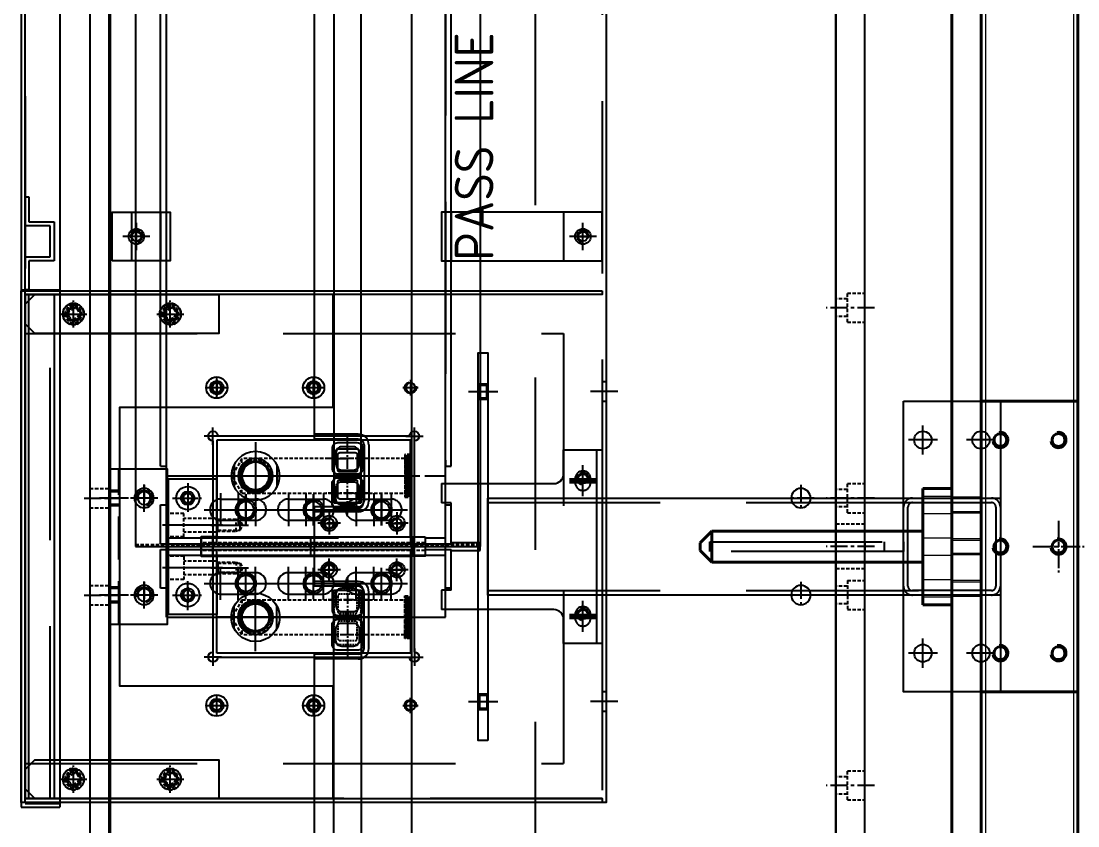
# Model space of a CAD drawing. Header units: millimetres. Extents: x 4969 to 37601, y -771 to 6478.
# Drawn here: x 12666 to 13211, y 1672 to 2087 of the extents above; entities that cross this region are included whole.
import ezdxf

# ---------------------------------------------------------------- set-up
doc = ezdxf.new("R2010")
doc.units = ezdxf.units.MM
doc.header["$LTSCALE"] = 7
doc.header["$MEASUREMENT"] = 0
for name, pattern in [('CENTER', [2, 1.25, -0.25, 0.25, -0.25]), ('CENTER1', [13, 10, -1, 1, -1]), ('CENTER2', [1.125, 0.75, -0.125, 0.125, -0.125]), ('CENTERX2', [101.6, 63.5, -12.7, 12.7, -12.7]), ('CHAIN', [0.3543, 0.2362, -0.0295, 0.0591, -0.0295]), ('HIDDEN', [0.375, 0.25, -0.125]), ('HIDDEN2', [4.7625, 3.175, -1.5875]), ('HIDDENX2', [19.05, 12.7, -6.35])]:
    doc.linetypes.add(name, pattern=pattern)
doc.layers.get('0').update_dxf_attribs({"linetype": 'CONTINUOUS'})
doc.layers.add('CENTER', color=1, linetype='CENTER1')
doc.layers.add('THIN', color=3, linetype='CONTINUOUS')
for name, color, linetype, lineweight in [('가려진 것(ISO)', 2, 'CONTINUOUS', 18), ('가시적인 것(ISO)', 3, 'CONTINUOUS', 40), ('가시적인 좁은 것(ISO)', 3, 'CONTINUOUS', 35), ('중심 표식(ISO)', 1, 'CONTINUOUS', 25)]:
    doc.layers.add(name, color=color, linetype=linetype, lineweight=lineweight)
doc.styles.get("Standard").update_dxf_attribs({"font": 'ISOCP'})
doc.dimstyles.new('PS-20', dxfattribs={"dimscale": 20, "dimtxt": 3.2, "dimasz": 2.5, "dimexe": 2, "dimexo": 2.5, "dimgap": 2, "dimtad": 1, "dimtoh": 1, "dimrnd": 0.05, "dimzin": 12, "dimdsep": 46, "dimtxsty": 'Standard', "dimcen": 0, "dimclrt": 2, "dimazin": 3, "dimtfac": 1, "dimtofl": 0, "dimtmove": 0, "dimatfit": 3, "dimfxl": 0, "dimtolj": 1, "dimtzin": 0, "dimarcsym": 0})

# ---------------------------------------------------------------- blocks, each defined once
blk = doc.blocks.new('A$C788E7277')
at = {"color": 1, "linetype": 'CENTER'}
for p, q in [((-519, 13), (-519, -5)), ((-469, 13), (-469, -5))]:
    blk.add_line(p, q, dxfattribs=at)
at = {"color": 2, "linetype": 'HIDDEN'}
for p, q in [((-524, 10), (-524, 0)), ((-514, 10), (-514, 0)), ((-474, 10), (-474, 0)), ((-464, 10), (-464, 0))]:
    blk.add_line(p, q, dxfattribs=at)
blk.add_lwpolyline([(-988, 10), (0, 10), (0, 0), (-988, 0), (-988, 10)])
blk = doc.blocks.new('A$C51A44828')
at = {"color": 1, "linetype": 'CENTER'}
for p, q in [((-25, 350.15), (-25, 363.85)), ((25, 350.15), (25, 363.85)), ((-31.85, 357), (-18.15, 357)), ((18.15, 357), (31.85, 357)), ((-25, 11.15), (-25, 24.85)), ((25, 11.15), (25, 24.85)), ((-31.85, 18), (-18.15, 18)), ((18.15, 18), (31.85, 18))]:
    blk.add_line(p, q, dxfattribs=at)
at = {"color": 1}
for p, q in [((-57, 317.02), (-57, 325.98)), ((57, 317.02), (57, 325.98)), ((-52.52, 321.5), (-61.48, 321.5)), ((52.52, 321.5), (61.48, 321.5)), ((-57, 221.98), (-57, 213.02)), ((57, 221.98), (57, 213.02)), ((-52.52, 217.5), (-61.48, 217.5)), ((52.52, 217.5), (61.48, 217.5))]:
    blk.add_line(p, q, dxfattribs=at)
at = {"color": 6}
blk.add_lwpolyline([(-494, 374.5), (494, 374.5), (494, 0), (-494, 0)], close=True, dxfattribs=at)
for points in [[(-57, 220), (-57, 319)], [(-54.5, 321.5), (54.5, 321.5)], [(57, 319), (57, 220)], [(54.5, 217.5), (-54.5, 217.5)]]:
    blk.add_lwpolyline(points, dxfattribs=at)
for centre in [(-25, 357), (25, 357), (-25, 18), (25, 18)]:
    blk.add_circle(centre, 5, dxfattribs=at)
for centre in [(-25, 334.5), (25, 334.5), (-82, 319.5), (82, 319.5), (-82, 269.5), (82, 269.5), (-82, 219.5), (82, 219.5)]:
    blk.add_circle(centre, 2.46)
for centre, start, end in [((-57, 321.5), 0, 270), ((57, 321.5), 270, 180), ((-57, 217.5), 90, 0), ((57, 217.5), 180, 90)]:
    blk.add_arc(centre, 2.5, start, end, dxfattribs=at)
at = {"layer": 'CENTER'}
for p, q in [((-25, 338.5), (-25, 330.5)), ((25, 338.5), (25, 330.5)), ((-29, 334.5), (-21, 334.5)), ((21, 334.5), (29, 334.5)), ((-82, 323.5), (-82, 315.5)), ((82, 323.5), (82, 315.5)), ((-86, 319.5), (-78, 319.5)), ((86, 319.5), (78, 319.5)), ((-82, 273.5), (-82, 265.5)), ((82, 273.5), (82, 265.5)), ((-86, 269.5), (-78, 269.5)), ((86, 269.5), (78, 269.5)), ((-86, 219.5), (-78, 219.5)), ((-82, 223.5), (-82, 215.5)), ((86, 219.5), (78, 219.5)), ((82, 223.5), (82, 215.5))]:
    blk.add_line(p, q, dxfattribs=at)
at = {"layer": 'THIN'}
for centre, start, end in [((-25, 334.5), 255, 165), ((25, 334.5), 255, 165), ((-82, 319.5), 255, 165), ((82, 319.5), 15, 285), ((-82, 269.5), 255, 165), ((82, 269.5), 15, 285), ((-82, 219.5), 255, 165), ((82, 219.5), 15, 285)]:
    blk.add_arc(centre, 3, start, end, dxfattribs=at)
blk = doc.blocks.new('A$C0FCD258F')
blk.add_blockref('A$C51A44828', (0, -321.5))
blk = doc.blocks.new('A$C751B6DB3')
at = {"color": 1, "linetype": 'CENTER'}
for p, q in [((369.75, -20), (369.75, 5)), ((468, -20), (468, 5)), ((493, -20), (493, 5)), ((518, -20), (518, 5)), ((616.25, -20), (616.25, 5))]:
    blk.add_line(p, q, dxfattribs=at)
at = {"color": 2, "linetype": 'HIDDEN'}
for p, q in [((463.5, -6), (463.5, 0)), ((472.5, -6), (472.5, 0)), ((513.5, -6), (513.5, 0)), ((522.5, -6), (522.5, 0)), ((365.25, -6), (365.25, 0)), ((374.25, -6), (374.25, 0)), ((481.5, -15), (481.5, 0)), ((504.5, -15), (504.5, 0)), ((611.75, -6), (611.75, 0)), ((620.75, -6), (620.75, 0)), ((362.25, -6), (362.25, -15)), ((377.25, -6), (362.25, -6)), ((377.25, -6), (377.25, -15)), ((460.5, -6), (460.5, -15)), ((475.5, -6), (460.5, -6)), ((475.5, -6), (475.5, -15)), ((510.5, -6), (510.5, -15)), ((510.5, -6), (525.5, -6)), ((525.5, -6), (525.5, -15)), ((608.75, -6), (608.75, -15)), ((623.75, -6), (608.75, -6)), ((623.75, -6), (623.75, -15))]:
    blk.add_line(p, q, dxfattribs=at)
at = {"color": 4}
blk.add_lwpolyline([(0, 0), (986, 0), (986, -15), (0, -15), (0, 0)], dxfattribs=at)
blk = doc.blocks.new('A$C52045F05')
at = {"linetype": 'HIDDEN'}
h = blk.add_hatch(dxfattribs=at)
h.set_pattern_fill('ANSI31', color=2, scale=0.09)
h.set_pattern_definition([(45, (-645.3206, 535.42103), (-0.20205576, 0.20205576), [])])
h.paths.add_polyline_path([(-53, -27.12), (-31.5, -27.12), (-31.5, -30.12), (-53, -30.12)])
at = {"color": 2, "linetype": 'HIDDEN'}
for p, q in [((-51.25, 56.88), (-42.25, 62.08)), ((-33.25, 56.88), (-42.25, 62.08)), ((-51.25, -27.12), (-51.25, 56.88)), ((-33.25, 56.88), (-51.25, 56.88)), ((-33.25, 56.88), (-33.25, -27.12)), ((-13.75, 59.88), (-19.75, 59.88)), ((-14.29, 57.88), (-19.21, 57.88)), ((-53.25, -30.12), (-53.25, -27.12)), ((-53.25, -27.12), (-31.25, -27.12)), ((-31.25, -27.12), (-31.25, -30.12))]:
    blk.add_line(p, q, dxfattribs=at)
at = {"color": 1, "linetype": 'CENTER2'}
for p, q in [((-42.25, 64.04), (-42.25, -34.91)), ((-53.44, 49.88), (-31.06, 49.88))]:
    blk.add_line(p, q, dxfattribs=at)
at = {"linetype": 'CENTER2'}
for p, q in [((-51.25, -8.62), (-51.25, 13.38)), ((-33.25, -8.62), (-33.25, 13.38)), ((-22.25, 2.38), (-62.25, 2.38))]:
    blk.add_line(p, q, dxfattribs=at)
at = {"color": 1}
blk.add_lwpolyline([(-60.75, 69.88), (-10.75, 69.88), (-10.75, -30.12), (-60.75, -30.12)], close=True, dxfattribs=at)
at = {"color": 2, "linetype": 'HIDDEN'}
for points in [[(-19.21, 58.95), (-19.75, 59.88), (-19.75, 69.88)], [(-13.75, 69.88), (-14.29, 69.34), (-19.21, 69.34), (-19.75, 69.88)], [(-14.29, 69.34), (-14.29, 57.88), (-16.75, 56.46), (-19.21, 57.88), (-19.21, 69.34)], [(-13.75, 69.88), (-13.75, 59.88), (-14.29, 58.95)], [(-53, -30.12), (-53, -27.12), (-31.5, -27.12), (-31.5, -30.12)]]:
    blk.add_lwpolyline(points, dxfattribs=at)
at = {"color": 1}
for points in [[(-56.25, 10.38), (-46.25, 10.38, -0.414214), (-43.25, 7.38), (-43.25, -2.62, -0.414214), (-46.25, -5.62), (-56.25, -5.62, -0.414214), (-59.25, -2.62), (-59.25, 7.38, -0.414214)], [(-54.25, 8.38), (-48.25, 8.38, -0.414214), (-45.25, 5.38), (-45.25, -0.62, -0.414214), (-48.25, -3.62), (-54.25, -3.62, -0.414214), (-57.25, -0.62), (-57.25, 5.38, -0.414214)], [(-28.25, 10.38), (-38.25, 10.38, 0.414214), (-41.25, 7.38), (-41.25, -2.62, 0.414214), (-38.25, -5.62), (-28.25, -5.62, 0.414214), (-25.25, -2.62), (-25.25, 7.38, 0.414214)], [(-30.25, 8.38), (-36.25, 8.38, 0.414214), (-39.25, 5.38), (-39.25, -0.62, 0.414214), (-36.25, -3.62), (-30.25, -3.62, 0.414214), (-27.25, -0.62), (-27.25, 5.38, 0.414214)]]:
    blk.add_lwpolyline(points, format="xyb", close=True, dxfattribs=at)
for radius in [9, 7]:
    blk.add_circle((-42.25, 49.88), radius, dxfattribs=at)
for centre, radius in [((-24.75, 54.88), 4.19), ((-24.75, 19.88), 4.19), ((-17.75, 11.88), 2.46), ((-24.75, -15.12), 4.19), ((-17.75, -23.12), 2.46)]:
    blk.add_circle(centre, radius)
at = {"layer": 'CENTER'}
for p, q in [((-16.75, 72.88), (-16.75, 53.46)), ((-24.75, 62.97), (-24.75, 46.8)), ((-32.84, 54.88), (-16.67, 54.88)), ((-24.75, 27.97), (-24.75, 11.8)), ((-32.84, 19.88), (-16.67, 19.88)), ((-17.75, 16.48), (-17.75, 7.29)), ((-22.35, 11.88), (-13.16, 11.88)), ((-24.75, -7.03), (-24.75, -23.2)), ((-32.84, -15.12), (-16.67, -15.12)), ((-17.75, -18.52), (-17.75, -27.71)), ((-22.35, -23.12), (-13.16, -23.12))]:
    blk.add_line(p, q, dxfattribs=at)
at = {"layer": 'THIN'}
for centre, radius in [((-24.75, 54.88), 5), ((-24.75, 19.88), 5), ((-17.75, 11.88), 3), ((-24.75, -15.12), 5), ((-17.75, -23.12), 3)]:
    blk.add_arc(centre, radius, 255, 165, dxfattribs=at)
blk = doc.blocks.new('A$C499A4E3C')
at = {"color": 1}
for p, q in [((-29.15, 36.99), (-17.28, 36.99)), ((-29.15, 14.99), (-17.28, 14.99))]:
    blk.add_line(p, q, dxfattribs=at)
for radius in [12.5, 7]:
    blk.add_circle((-23.22, 25.99), radius, dxfattribs=at)
at = {"color": 2, "linetype": 'HIDDEN'}
blk.add_circle((-23.22, 25.99), 8.5, dxfattribs=at)
blk.add_circle((-23.22, 25.99), 7.61)
at = {"layer": 'CENTER'}
for p, q in [((-23.22, 43.45), (-23.22, 8.53)), ((-40.68, 25.99), (-5.76, 25.99))]:
    blk.add_line(p, q, dxfattribs=at)
at = {"layer": 'THIN'}
blk.add_arc((-23.22, 25.99), 8.33, 255, 165, dxfattribs=at)
blk = doc.blocks.new('A$C6FE2541F')
for name, p in [('A$C52045F05', (-22.1, -9.23)), ('A$C499A4E3C', (-41.14, 14.66))]:
    blk.add_blockref(name, p)
blk = doc.blocks.new('A$C700F2E09')
blk.add_line((-9.5, -59.5), (-9.5, -66.68))
at = {"color": 1}
for p, q in [((-491, -60.5), (-77.5, -60.5)), ((-77.5, -60.5), (-77.5, -74.5)), ((-77.5, -60.5), (-77.5, -74.5)), ((389, -60.5), (-32.5, -60.5)), ((-77.5, -74.5), (-491, -74.5)), ((-32.5, -74.5), (389, -74.5))]:
    blk.add_line(p, q, dxfattribs=at)
at = {"color": 2}
blk.add_line((-32.5, -60.5), (-32.5, -74.5), dxfattribs=at)
at = {"color": 2, "linetype": 'HIDDEN', "ltscale": 0.5}
for points in [[(-102.5, -74.5), (-94.5, -74.5, 0.414214), (-91.5, -71.5), (-91.5, -63.5, 0.414214), (-94.5, -60.5), (-102.5, -60.5, 0.414214), (-105.5, -63.5), (-105.5, -71.5, 0.414214)], [(-102.5, -72.5), (-94.5, -72.5, 0.414214), (-93.5, -71.5), (-93.5, -63.5, 0.414214), (-94.5, -62.5), (-102.5, -62.5, 0.414214), (-103.5, -63.5), (-103.5, -71.5, 0.414214)], [(-88.5, -74.5), (-80.5, -74.5, 0.414214), (-77.5, -71.5), (-77.5, -63.5, 0.414214), (-80.5, -60.5), (-88.5, -60.5, 0.414214), (-91.5, -63.5), (-91.5, -71.5, 0.414214)], [(-88.5, -72.5), (-80.5, -72.5, 0.414214), (-79.5, -71.5), (-79.5, -63.5, 0.414214), (-80.5, -62.5), (-88.5, -62.5, 0.414214), (-89.5, -63.5), (-89.5, -71.5, 0.414214)]]:
    blk.add_lwpolyline(points, format="xyb", close=True, dxfattribs=at)
at = {"color": 2}
for points in [[(-21.5, -74.5), (-29.5, -74.5, -0.414214), (-32.5, -71.5), (-32.5, -63.5, -0.414214), (-29.5, -60.5), (-21.5, -60.5, -0.414214), (-18.5, -63.5), (-18.5, -71.5, -0.414214)], [(-21.5, -72.5), (-29.5, -72.5, -0.414214), (-30.5, -71.5), (-30.5, -63.5, -0.414214), (-29.5, -62.5), (-21.5, -62.5, -0.414214), (-20.5, -63.5), (-20.5, -71.5, -0.414214)], [(-7.5, -74.5), (-15.5, -74.5, -0.414214), (-18.5, -71.5), (-18.5, -63.5, -0.414214), (-15.5, -60.5), (-7.5, -60.5, -0.414214), (-4.5, -63.5), (-4.5, -71.5, -0.414214)], [(-7.5, -72.5), (-15.5, -72.5, -0.414214), (-16.5, -71.5), (-16.5, -63.5, -0.414214), (-15.5, -62.5), (-7.5, -62.5, -0.414214), (-6.5, -63.5), (-6.5, -71.5, -0.414214)]]:
    blk.add_lwpolyline(points, format="xyb", close=True, dxfattribs=at)
blk.add_blockref('A$C6FE2541F', (-27.14, -60.65))
at = {"xscale": -1}
blk.add_blockref('A$C6FE2541F', (-82.86, -60.65), dxfattribs=at)
blk = doc.blocks.new('A$C747C390F')
at = {"color": 1}
for p, q in [((-6, -20), (-6, 11)), ((16, -20), (16, 11))]:
    blk.add_line(p, q, dxfattribs=at)
at = {"color": 1, "linetype": 'CENTER2'}
for p, q in [((-20, 5.78), (-20, -9.78)), ((30, 5.78), (30, -9.78)), ((-27.78, -2), (-12.22, -2)), ((37.78, -2), (22.22, -2))]:
    blk.add_line(p, q, dxfattribs=at)
at = {"linetype": 'HIDDEN'}
for p, q in [((-12, 0), (-12, 8)), ((0, 0), (0, 8)), ((10, 0), (10, 8)), ((22, 0), (22, 8)), ((0, 0), (-12, 0)), ((-9.5, -17), (-9.5, 0)), ((-2.5, -17), (-2.5, 0)), ((10, 0), (22, 0)), ((12.5, -17), (12.5, 0)), ((19.5, -17), (19.5, 0))]:
    blk.add_line(p, q, dxfattribs=at)
at = {"color": 2}
blk.add_lwpolyline([(40, -17), (10, -17), (10, -9), (0, -9), (0, -17), (-30, -17), (-30, 8), (40, 8)], close=True, dxfattribs=at)
for centre, radius in [((-20, -2), 6), ((-20, -2), 3.5), ((30, -2), 6), ((30, -2), 3.5)]:
    blk.add_circle(centre, radius, dxfattribs=at)
blk = doc.blocks.new('A$C012B6043')
at = {"color": 2, "linetype": 'HIDDEN2'}
for p, q in [((-61.21, 29.26), (18.79, 29.26)), ((-50.21, 29.26), (-50.21, 24.26)), ((-49.53, 29.26), (-49.53, 24.26)), ((-42.88, 29.26), (-42.88, 24.26)), ((-42.21, 29.26), (-42.21, 24.26)), ((-0.21, 29.26), (-0.21, 24.26)), ((0.47, 29.26), (0.47, 24.26)), ((7.12, 29.26), (7.12, 24.26)), ((7.79, 29.26), (7.79, 24.26))]:
    blk.add_line(p, q, dxfattribs=at)
blk.add_lwpolyline([(-61.21, 24.26), (-61.21, 54.26), (18.79, 54.26), (18.79, 24.26), (-61.21, 24.26)])
for centre in [(-46.21, 42.26), (3.79, 42.26)]:
    blk.add_circle(centre, 3.32)
at = {"layer": 'CENTER'}
for p, q in [((-46.21, 49.28), (-46.21, 35.23)), ((3.79, 49.28), (3.79, 35.23)), ((-53.23, 42.26), (-39.18, 42.26)), ((-3.23, 42.26), (10.82, 42.26)), ((-46.21, 34.26), (-46.21, 19.26)), ((3.79, 34.26), (3.79, 19.26))]:
    blk.add_line(p, q, dxfattribs=at)
at = {"layer": 'THIN'}
for centre in [(-46.21, 42.26), (3.79, 42.26)]:
    blk.add_arc(centre, 4, 255, 165, dxfattribs=at)
blk = doc.blocks.new('A$C290D6BCE')
at = {"color": 2, "linetype": 'HIDDEN'}
for p, q in [((-7, 0), (-7, 115.5)), ((-3, 0), (-3, 115.5))]:
    blk.add_line(p, q, dxfattribs=at)
at = {"color": 6}
for p, q in [((-10, 109.5), (0, 109.5)), ((-10, 59), (0, 59)), ((-10, 6), (0, 6))]:
    blk.add_line(p, q, dxfattribs=at)
blk.add_lwpolyline([(0, 0), (-10, 0), (-10, 115.5), (0, 115.5)], close=True, dxfattribs=at)
blk = doc.blocks.new('A$C31207C78')
at = {"color": 2}
for p, q in [((-58, 27.5), (-58, 50)), ((-55.5, 27.5), (-55.5, 50)), ((-20.5, 27.5), (-20.5, 50)), ((-18, 27.5), (-18, 50)), ((18, 27.5), (18, 50)), ((20.5, 27.5), (20.5, 50)), ((55.5, 27.5), (55.5, 50)), ((58, 27.5), (58, 50)), ((-52.5, 24.5), (-23.5, 24.5)), ((-52.5, 22), (-23.5, 22)), ((52.5, 24.5), (23.5, 24.5)), ((52.5, 22), (23.5, 22))]:
    blk.add_line(p, q, dxfattribs=at)
at = {"color": 1, "linetype": 'CENTER2'}
for p, q in [((-12, 36.71), (-12, 48.29)), ((12, 36.71), (12, 48.29)), ((-17.79, 42.5), (-6.21, 42.5)), ((17.79, 42.5), (6.21, 42.5)), ((-12, 1.71), (-12, 13.29)), ((12, 1.71), (12, 13.29)), ((-17.79, 7.5), (-6.21, 7.5)), ((17.79, 7.5), (6.21, 7.5))]:
    blk.add_line(p, q, dxfattribs=at)
at = {"color": 2}
for points in [[(55.5, 50), (479, 50), (479, 0), (-479, 0), (-479, 50), (-55.5, 50)], [(-20.5, 50), (20.5, 50)]]:
    blk.add_lwpolyline(points, dxfattribs=at)
for centre in [(-12, 42.5), (12, 42.5), (-12, 7.5), (12, 7.5)]:
    blk.add_circle(centre, 4, dxfattribs=at)
for centre, radius, start, end in [((-52.5, 27.5), 5.5, 180, 270), ((-52.5, 27.5), 3, 180, 270), ((-23.5, 27.5), 3, 270, 0), ((-23.5, 27.5), 5.5, 270, 0), ((23.5, 27.5), 5.5, 180, 270), ((23.5, 27.5), 3, 180, 270), ((52.5, 27.5), 3, 270, 0), ((52.5, 27.5), 5.5, 270, 0)]:
    blk.add_arc(centre, radius, start, end, dxfattribs=at)
blk = doc.blocks.new('A$C0F29634D')
at = {"color": 1, "linetype": 'CENTERX2'}
blk.add_line((-1028, 170), (42, 170), dxfattribs=at)
at = {"xscale": -1}
for name, p in [('A$C788E7277', (-987, 390)), ('A$C0FCD258F', (-493, 336.5)), ('A$C751B6DB3', (0, 15))]:
    blk.add_blockref(name, p, dxfattribs=at)
at = {"xscale": -1, "rotation": 180}
blk.add_blockref('A$C012B6043', (-471.79, 414.26), dxfattribs=at)
for name, p in [('A$C747C390F', (-498, 351.5)), ('A$C290D6BCE', (-488, 227)), ('A$C700F2E09', (-438, 334.5)), ('A$C31207C78', (-493, 234))]:
    blk.add_blockref(name, p)
at = {"color": 2, "insert": (-286.58, 201.66), "char_height": 20, "attachment_point": 5}
blk.add_mtext('\\A1;PASS LINE', dxfattribs=at)
blk = doc.blocks.new('A$C2FB407A4')
at = {"color": 3}
for p, q in [((-17.5, 111), (-17.5, -33)), ((-17.5, 111), (722, 111)), ((-2.5, 114), (17.5, 114)), ((-2.5, 111), (-2.5, 114)), ((14.5, 111), (14.5, -33)), ((17.5, 114), (17.5, 111)), ((60.5, 114), (722, 114)), ((60.5, 114), (60.5, 111)), ((-17.5, -33), (722, -33)), ((-2.5, -36), (-2.5, -33)), ((-2.5, -36), (17.5, -36)), ((17.5, -33), (17.5, -36)), ((60.5, -33), (60.5, -36)), ((60.5, -36), (722, -36))]:
    blk.add_line(p, q, dxfattribs=at)
at = {"color": 2, "linetype": 'HIDDENX2'}
blk.add_line((17.5, 111), (17.5, -33), dxfattribs=at)
at = {"color": 1, "linetype": 'CENTER1'}
for p, q in [((0, 91.5), (0, 56.5)), ((-8.5, 83), (8.5, 83)), ((-8.5, 74), (8.5, 74)), ((-8.5, 65), (8.5, 65)), ((0, 56.5), (0, 21.5)), ((-8.5, 48), (8.5, 48)), ((-8.5, 39), (8.5, 39)), ((-8.5, 30), (8.5, 30)), ((0, 21.5), (0, -13.5)), ((-8.5, 13), (8.5, 13)), ((-8.5, 4), (8.5, 4)), ((-8.5, -5), (8.5, -5))]:
    blk.add_line(p, q, dxfattribs=at)
at = {"color": 3}
for points in [[(-5.5, 83), (-5.5, 65, 1), (5.5, 65), (5.5, 83, 1)], [(5.5, 30), (5.5, 48, 1), (-5.5, 48), (-5.5, 30, 1)], [(-5.5, 13), (-5.5, -5, 1), (5.5, -5), (5.5, 13, 1)]]:
    blk.add_lwpolyline(points, format="xyb", close=True, dxfattribs=at)
blk = doc.blocks.new('A$C202F4CE2')
at = {"color": 1}
for p, q in [((-720, 135), (-700, 135)), ((-720, 135), (-720, -15)), ((-717, 132), (-680, 132)), ((-700, 135), (-700, 132)), ((-680, 135), (-680, 132)), ((-680, 135), (-143.5, 135)), ((-720, -15), (-700, -15)), ((-717, -12), (-680, -12)), ((-700, -12), (-700, -15)), ((-680, -12), (-680, -15)), ((-680, -15), (-143.5, -15))]:
    blk.add_line(p, q, dxfattribs=at)
at = {"color": 2, "linetype": 'HIDDENX2'}
for p, q in [((-717, 132), (-717, -12)), ((-685, 132), (-685, -12)), ((-680, 132), (-143.5, 132)), ((-702.5, 112.5), (-702.5, 77.5)), ((-694, 104), (-711, 104)), ((-694, 95), (-711, 95)), ((-694, 86), (-711, 86)), ((-702.5, 77.5), (-702.5, 42.5)), ((-694, 69), (-711, 69)), ((-694, 60), (-711, 60)), ((-694, 51), (-711, 51)), ((-702.5, 42.5), (-702.5, 7.5)), ((-694, 34), (-711, 34)), ((-694, 25), (-711, 25)), ((-694, 16), (-711, 16)), ((-143.5, -12), (-680, -12))]:
    blk.add_line(p, q, dxfattribs=at)
for points in [[(-697, 104), (-697, 86, -1), (-708, 86), (-708, 104, -1)], [(-708, 51), (-708, 69, -1), (-697, 69), (-697, 51, -1)], [(-697, 34), (-697, 16, -1), (-708, 16), (-708, 34, -1)]]:
    blk.add_lwpolyline(points, format="xyb", close=True, dxfattribs=at)
blk = doc.blocks.new('A$C351208BA')
at = {"color": 2, "linetype": 'HIDDEN'}
for p, q in [((0, -7), (0, 7)), ((7, 0), (-7, 0))]:
    blk.add_line(p, q, dxfattribs=at)
for radius in [5.5, 4.4, 3.9, 3]:
    blk.add_circle((0, 0), radius, dxfattribs=at)
blk.add_arc((0, 0), 2.5, 180, 90, dxfattribs=at)
blk = doc.blocks.new('A$C0C782F72')
at = {"color": 2, "linetype": 'HIDDENX2'}
for p, q in [((-1562, 2), (-1562, 300)), ((-1544, 300), (-1544, 22)), ((-1322, 300), (-1322, 22)), ((-1322, 22), (-1544, 22)), ((-1469, 19), (-1469, 5)), ((-1468, 19), (-1468, 5)), ((-1467, 19), (-1467, 5)), ((-1399, 19), (-1399, 5)), ((-1398, 19), (-1398, 5)), ((-1397, 19), (-1397, 5)), ((-1476, 12), (-1460, 12)), ((-1406, 12), (-1390, 12)), ((-2, 2), (-1562, 2)), ((-1517, 2), (-1517, 0)), ((-1507, 0), (-1507, 2)), ((-1357, 2), (-1357, 0)), ((-1347, 0), (-1347, 2))]:
    blk.add_line(p, q, dxfattribs=at)
at = {"color": 1, "linetype": 'CENTER1'}
for p, q in [((-1272, 235.5), (-1272, 249.5)), ((-1279, 242.5), (-1265, 242.5)), ((-1272, 5), (-1272, 19)), ((-1279, 12), (-1265, 12)), ((-1512, -6), (-1512, 8)), ((-1352, -6), (-1352, 8))]:
    blk.add_line(p, q, dxfattribs=at)
at = {"color": 4}
blk.add_lwpolyline([(-1564, 300), (0, 300), (0, 0), (-1564, 0)], close=True, dxfattribs=at)
at = {"color": 2, "linetype": 'HIDDENX2'}
for points in [[(-1467, 8, 1), (-1467, 16), (-1469, 16, 1), (-1469, 8)], [(-1399, 16, 1), (-1399, 8), (-1397, 8, 1), (-1397, 16)]]:
    blk.add_lwpolyline(points, format="xyb", close=True, dxfattribs=at)
at = {"color": 4}
for centre in [(-1272, 242.5), (-1272, 12)]:
    blk.add_circle(centre, 4, dxfattribs=at)
at = {"xscale": -1, "rotation": 270}
for p in [(-1552, 275), (-1312, 275), (-1552, 225), (-1312, 225)]:
    blk.add_blockref('A$C351208BA', p, dxfattribs=at)
blk = doc.blocks.new('A$C709108D0')
at = {"linetype": 'HIDDENX2'}
for p, q in [((12.5, 0), (-12.5, 0)), ((12.5, -15), (-12.5, -15)), ((12.5, -58), (-12.5, -58))]:
    blk.add_line(p, q, dxfattribs=at)
at = {"color": 2}
blk.add_lwpolyline([(-12.5, -78), (12.5, -78), (12.5, 5), (-12.5, 5)], close=True, dxfattribs=at)
blk.add_circle((0, -68), 2.46)
at = {"layer": 'CENTER'}
for p, q in [((0, -65), (0, -71)), ((-3, -68), (3, -68))]:
    blk.add_line(p, q, dxfattribs=at)
at = {"layer": 'THIN'}
blk.add_arc((0, -68), 3, 255, 165, dxfattribs=at)
blk = doc.blocks.new('A$C61F96536')
at = {"linetype": 'HIDDENX2'}
for p, q in [((12.5, 15), (-12.5, 15)), ((12.5, 0), (-12.5, 0))]:
    blk.add_line(p, q, dxfattribs=at)
at = {"color": 2}
blk.add_lwpolyline([(-12.5, 25), (12.5, 25), (12.5, -5), (-12.5, -5)], close=True, dxfattribs=at)
blk.add_circle((0, 12.5), 2.46)
at = {"layer": 'CENTER'}
for p, q in [((-3, 12.5), (3, 12.5)), ((0, 9.5), (0, 15.5))]:
    blk.add_line(p, q, dxfattribs=at)
at = {"layer": 'THIN'}
blk.add_arc((0, 12.5), 3, 195, 105, dxfattribs=at)
blk = doc.blocks.new('A$C131606D5')
at = {"color": 2}
for p, q in [((-82.5, 25), (-82.5, 83)), ((-72.5, 83), (-82.5, 83)), ((-72.5, 78), (-72.5, 83)), ((-27.5, 78), (-27.5, 83)), ((-17.5, 83), (-27.5, 83)), ((-17.5, 83), (-17.5, 25)), ((-72.5, 78), (-52, 78)), ((-52, 78), (-52, 63)), ((-48, 63), (-48, 78)), ((-48, 78), (-27.5, 78)), ((-52, 63), (-48, 63)), ((-100, 0), (-100, 20)), ((-100, 20), (-87.5, 20)), ((-12.5, 20), (0, 20)), ((0, 20), (0, 0)), ((0, 3), (-100, 3)), ((0, 0), (-100, 0))]:
    blk.add_line(p, q, dxfattribs=at)
for centre in [(-85, 10), (-15, 10)]:
    blk.add_circle(centre, 2.46)
for centre, start, end in [((-87.5, 25), 270, 0), ((-12.5, 25), 180, 270)]:
    blk.add_arc(centre, 5, start, end, dxfattribs=at)
at = {"layer": 'CENTER'}
for p, q in [((-85, 13), (-85, 7)), ((-15, 13), (-15, 7)), ((-88, 10), (-82, 10)), ((-18, 10), (-12, 10))]:
    blk.add_line(p, q, dxfattribs=at)
at = {"layer": 'THIN'}
for centre in [(-85, 10), (-15, 10)]:
    blk.add_arc(centre, 3, 255, 165, dxfattribs=at)
blk = doc.blocks.new('A$C42F36647')
at = {"color": 242}
blk.add_lwpolyline([(-260, -5), (-260, -159), (-202, -159), (-202, -49), (-58, -49), (-58, -159), (0, -159), (0, -5), (-5, 0), (-255, 0)], close=True, dxfattribs=at)
for centre, radius in [((-212, -99), 5.5), ((-212, -99), 3.5), ((-48, -99), 5.5), ((-48, -99), 3.5), ((-212, -149), 5.5), ((-212, -149), 3.5), ((-48, -149), 5.5), ((-48, -149), 3.5)]:
    blk.add_circle(centre, radius, dxfattribs=at)
at = {"layer": 'CENTER'}
for p, q in [((-212, -93.5), (-212, -104.5)), ((-48, -93.5), (-48, -104.5)), ((-217.5, -99), (-206.5, -99)), ((-53.5, -99), (-42.5, -99)), ((-212, -143.5), (-212, -154.5)), ((-48, -143.5), (-48, -154.5)), ((-217.5, -149), (-206.5, -149)), ((-53.5, -149), (-42.5, -149))]:
    blk.add_line(p, q, dxfattribs=at)
blk = doc.blocks.new('A$C033A14B0')
at = {"color": 30}
blk.add_lwpolyline([(-5, 25), (5, 25), (10, 20), (10, -75), (-10, -75), (-10, 20)], close=True, dxfattribs=at)
for centre, radius in [((0, 0), 5.5), ((0, 0), 3.5), ((0, -50), 5.5), ((0, -50), 3.5)]:
    blk.add_circle(centre, radius, dxfattribs=at)
at = {"layer": 'CENTER'}
for p, q in [((0, 5.5), (0, -5.5)), ((-5.5, 0), (5.5, 0)), ((0, -44.5), (0, -55.5)), ((-5.5, -50), (5.5, -50))]:
    blk.add_line(p, q, dxfattribs=at)
blk = doc.blocks.new('A$C5DE94109')
at = {"color": 1}
blk.add_lwpolyline([(-17.5, 15), (17.5, 15), (17.5, -85), (-17.5, -85)], close=True, dxfattribs=at)
for centre in [(0, 0), (0, -35), (0, -70)]:
    blk.add_circle(centre, 5.25, dxfattribs=at)
at = {"layer": 'CENTER'}
for p, q in [((0, 8.09), (0, -8.09)), ((-8.09, 0), (8.09, 0)), ((0, -26.91), (0, -43.09)), ((-8.09, -35), (8.09, -35)), ((0, -61.91), (0, -78.09)), ((-8.09, -70), (8.09, -70))]:
    blk.add_line(p, q, dxfattribs=at)
blk = doc.blocks.new('A$C4DC5692F')
at = {"color": 1, "linetype": 'CENTER1'}
for p, q in [((-135, 264.5), (-135, 249.5)), ((25, 264.5), (25, 249.5)), ((-110, 22.5), (-110, 37.5)), ((0, 22.5), (0, 37.5)), ((-117.5, 30), (-102.5, 30)), ((-7.5, 30), (7.5, 30)), ((-110, -7.5), (-110, 7.5)), ((0, -7.5), (0, 7.5)), ((-117.5, 0), (-102.5, 0)), ((-7.5, 0), (7.5, 0))]:
    blk.add_line(p, q, dxfattribs=at)
at = {"color": 2, "linetype": 'HIDDENX2'}
for p, q in [((-139, 259.5), (-139, 254.5)), ((-138.32, 258.82), (-138.32, 255.18)), ((-131.68, 258.82), (-131.68, 255.18)), ((-131, 259.5), (-131, 254.5)), ((21, 259.5), (21, 254.5)), ((21.68, 258.82), (21.68, 255.18)), ((28.32, 258.82), (28.32, 255.18)), ((29, 259.5), (29, 254.5)), ((-77.7, 254.5), (-77.7, -10)), ((-32.3, 254.5), (-32.3, -10)), ((-52.5, 60), (-57.5, 60)), ((-52.5, 50), (-57.5, 50))]:
    blk.add_line(p, q, dxfattribs=at)
at = {"color": 3}
for p, q in [((-80, -10), (-80, 254.5)), ((-80, 254.5), (-30, 254.5)), ((-30, 254.5), (-30, -10)), ((-30, -10), (-80, -10))]:
    blk.add_line(p, q, dxfattribs=at)
for points in [[(-155, 254.5), (-155, 259.5), (45, 259.5), (45, 254.5)], [(20, 40), (20, -10), (-130, -10), (-130, 40)]]:
    blk.add_lwpolyline(points, close=True, dxfattribs=at)
at = {"color": 2, "linetype": 'HIDDENX2'}
for points in [[(-131, 259.5), (-131.68, 258.82), (-138.32, 258.82), (-139, 259.5)], [(21, 259.5), (21.68, 258.82), (28.32, 258.82), (29, 259.5)], [(-131, 254.5), (-131.68, 255.18), (-138.32, 255.18), (-139, 254.5)], [(21, 254.5), (21.68, 255.18), (28.32, 255.18), (29, 254.5)]]:
    blk.add_lwpolyline(points, dxfattribs=at)
blk.add_lwpolyline([(-57.5, 140), (-52.5, 140), (-52.5, 40), (-57.5, 40)], close=True, dxfattribs=at)
for points in [[(-80, 35.4, -0.414214), (-75.4, 40), (-34.6, 40, -0.414214), (-30, 35.4), (-30, -5.4, -0.414214), (-34.6, -10), (-75.4, -10, -0.414214), (-80, -5.4)], [(-77.7, 35.4, -0.414214), (-75.4, 37.7), (-34.6, 37.7, -0.414214), (-32.3, 35.4), (-32.3, -5.4, -0.414214), (-34.6, -7.7), (-75.4, -7.7, -0.414214), (-77.7, -5.4)]]:
    blk.add_lwpolyline(points, format="xyb", close=True, dxfattribs=at)
at = {"color": 3}
for centre in [(-110, 30), (0, 30), (-110, 0), (0, 0)]:
    blk.add_circle(centre, 4.5, dxfattribs=at)
blk = doc.blocks.new('A$C52321A71')
at = {"color": 4}
for p, q in [((-784.5, 20), (-784.5, 0)), ((784.5, 20), (-784.5, 20)), ((784.5, 0), (-784.5, 0))]:
    blk.add_line(p, q, dxfattribs=at)
at = {"color": 2, "linetype": 'HIDDENX2'}
for p, q in [((-782.5, 18), (-782.5, 0)), ((782.5, 18), (-782.5, 18)), ((-517.5, 20), (-517.5, 0))]:
    blk.add_line(p, q, dxfattribs=at)
blk.add_lwpolyline([(-517.5, 18), (-500.5, 18), (-500.5, 5), (-484.5, 5), (-484.5, 18), (-469.5, 18), (-469.5, 16), (-482.5, 16), (-482.5, 3), (-502.5, 3), (-502.5, 16), (-517.5, 16)], close=True, dxfattribs=at)
blk = doc.blocks.new('A$C35EF4044')
at = {"color": 4}
blk.add_line((-260, -2), (0, -2), dxfattribs=at)
at = {"color": 2, "linetype": 'HIDDENX2'}
blk.add_line((-260, -13), (0, -13), dxfattribs=at)
at = {"color": 4}
blk.add_lwpolyline([(-260, 0), (0, 0), (0, -15), (-260, -15)], close=True, dxfattribs=at)
blk = doc.blocks.new('A$C7B90080B')
at = {"color": 4}
blk.add_lwpolyline([(2, -298), (0, -298), (0, 0), (-260, 0), (-260, -298), (-262, -298), (-262, 2), (2, 2)], close=True, dxfattribs=at)
blk.add_blockref('A$C35EF4044', (0, 0))
blk = doc.blocks.new('A$C4E8E4312')
for p, q in [((0, 178), (-728.5, 178)), ((-728.5, 178), (-728.5, 0)), ((0, 0), (-728.5, 0))]:
    blk.add_line(p, q)
at = {"color": 2, "linetype": 'HIDDEN'}
blk.add_line((-727.5, 178), (-727.5, 0), dxfattribs=at)
blk = doc.blocks.new('A$C01856FDD')
at = {"layer": '가려진 것(ISO)', "ltscale": 25.528696}
blk.add_line((-637.7, 2297.7), (-637.7, 2.3), dxfattribs=at)
at = {"layer": '가려진 것(ISO)', "ltscale": 25.394522}
blk.add_line((-592.3, 2252.3), (-592.3, 47.7), dxfattribs=at)
at = {"layer": '가려진 것(ISO)', "ltscale": 5.71399}
for p, q in [((-670, 526), (-655, 526)), ((-640, 525.5), (-655, 525.5)), ((-655, 524.82), (-640, 524.82)), ((-670, 517), (-655, 517)), ((-655, 518.18), (-640, 518.18)), ((-655, 517.5), (-640, 517.5)), ((-670, 504.5), (-655, 504.5)), ((-640, 504), (-655, 504)), ((-655, 503.32), (-640, 503.32)), ((-655, 496.68), (-640, 496.68)), ((-670, 495.5), (-655, 495.5)), ((-655, 496), (-640, 496)), ((-670, 483), (-655, 483)), ((-640, 482.5), (-655, 482.5)), ((-655, 481.82), (-640, 481.82)), ((-655, 475.18), (-640, 475.18)), ((-670, 474), (-655, 474)), ((-655, 474.5), (-640, 474.5))]:
    blk.add_line(p, q, dxfattribs=at)
at = {"layer": '가시적인 것(ISO)'}
for p, q in [((-655, 0), (-655, 1000)), ((-640, 575), (-640, 1000)), ((-590, 950), (-590, 575)), ((-640, 575), (-590, 575)), ((-640, 425), (-640, 575)), ((-590, 575), (-590, 425)), ((-670, 530), (-670, 470)), ((-655, 530), (-670, 530)), ((-785, 502), (-779, 508)), ((-779, 508), (-779, 492)), ((-670, 508), (-779, 508)), ((-785, 498), (-785, 502)), ((-785, 498), (-779, 492)), ((-670, 492), (-779, 492)), ((-655, 470), (-670, 470)), ((-590, 425), (-640, 425)), ((-640, 192.5), (-640, 425)), ((-590, 425), (-590, 192.5))]:
    blk.add_line(p, q, dxfattribs=at)
for centre in [(-630, 555), (-600, 555), (-630, 500), (-600, 500), (-630, 445), (-600, 445)]:
    blk.add_circle(centre, 3.32, dxfattribs=at)
at = {"layer": '가시적인 좁은 것(ISO)'}
for centre in [(-630, 555), (-600, 555), (-630, 500), (-600, 500), (-630, 445), (-600, 445)]:
    blk.add_arc(centre, 4, 190, 100, dxfattribs=at)
at = {"layer": '중심 표식(ISO)', "linetype": 'CHAIN', "ltscale": 5.921969}
for p, q in [((-600, 513.32), (-600, 486.68)), ((-613.32, 500), (-586.68, 500))]:
    blk.add_line(p, q, dxfattribs=at)

msp = doc.modelspace()

# ---------------------------------------------------------------- block references
msp.add_blockref('A$C01856FDD', (13801.291, 1315.613, -0.01))
at = {"rotation": 90}
for name, p in [('A$C52321A71', (12685.791, 2465.613, -0.01)), ('A$C0C782F72', (12967.791, 3247.613, -0.01)), ('A$C202F4CE2', (12872.791, 2537.113, -0.01)), ('A$C4E8E4312', (12902.791, 2544.113, -0.01)), ('A$C2FB407A4', (12851.791, 1796.613, -0.01)), ('A$C0F29634D', (13101.291, 2308.613, -0.01)), ('A$C61F96536', (12737.791, 1975.613, -0.01)), ('A$C709108D0', (12887.791, 1975.613, -0.01)), ('A$C7B90080B', (12667.791, 1945.615, -0.01)), ('A$C033A14B0', (12692.791, 1935.615, -0.01)), ('A$C42F36647', (12667.791, 1945.613, -0.01)), ('A$C4DC5692F', (13161.291, 1870.613, -0.01)), ('A$C131606D5', (12965.791, 1865.613, -0.01)), ('A$C5DE94109', (12781.791, 1834.613, -0.01)), ('A$C5DE94109', (12781.791, 1796.613, -0.01)), ('A$C033A14B0', (12692.791, 1695.613, -0.01))]:
    msp.add_blockref(name, p, dxfattribs=at)

# ---------------------------------------------------------------- leaders
at = {"annotation_type": 0, "has_hookline": 1, "hookline_direction": 0, "text_width": 966.411}
msp.add_leader([(13003.896, 2430.22, -0.01), (13938.259, 1867.292, -0.01), (13988.259, 1867.292, -0.01)], dimstyle='PS-20', dxfattribs=at)

doc.saveas('drawing.dxf')
